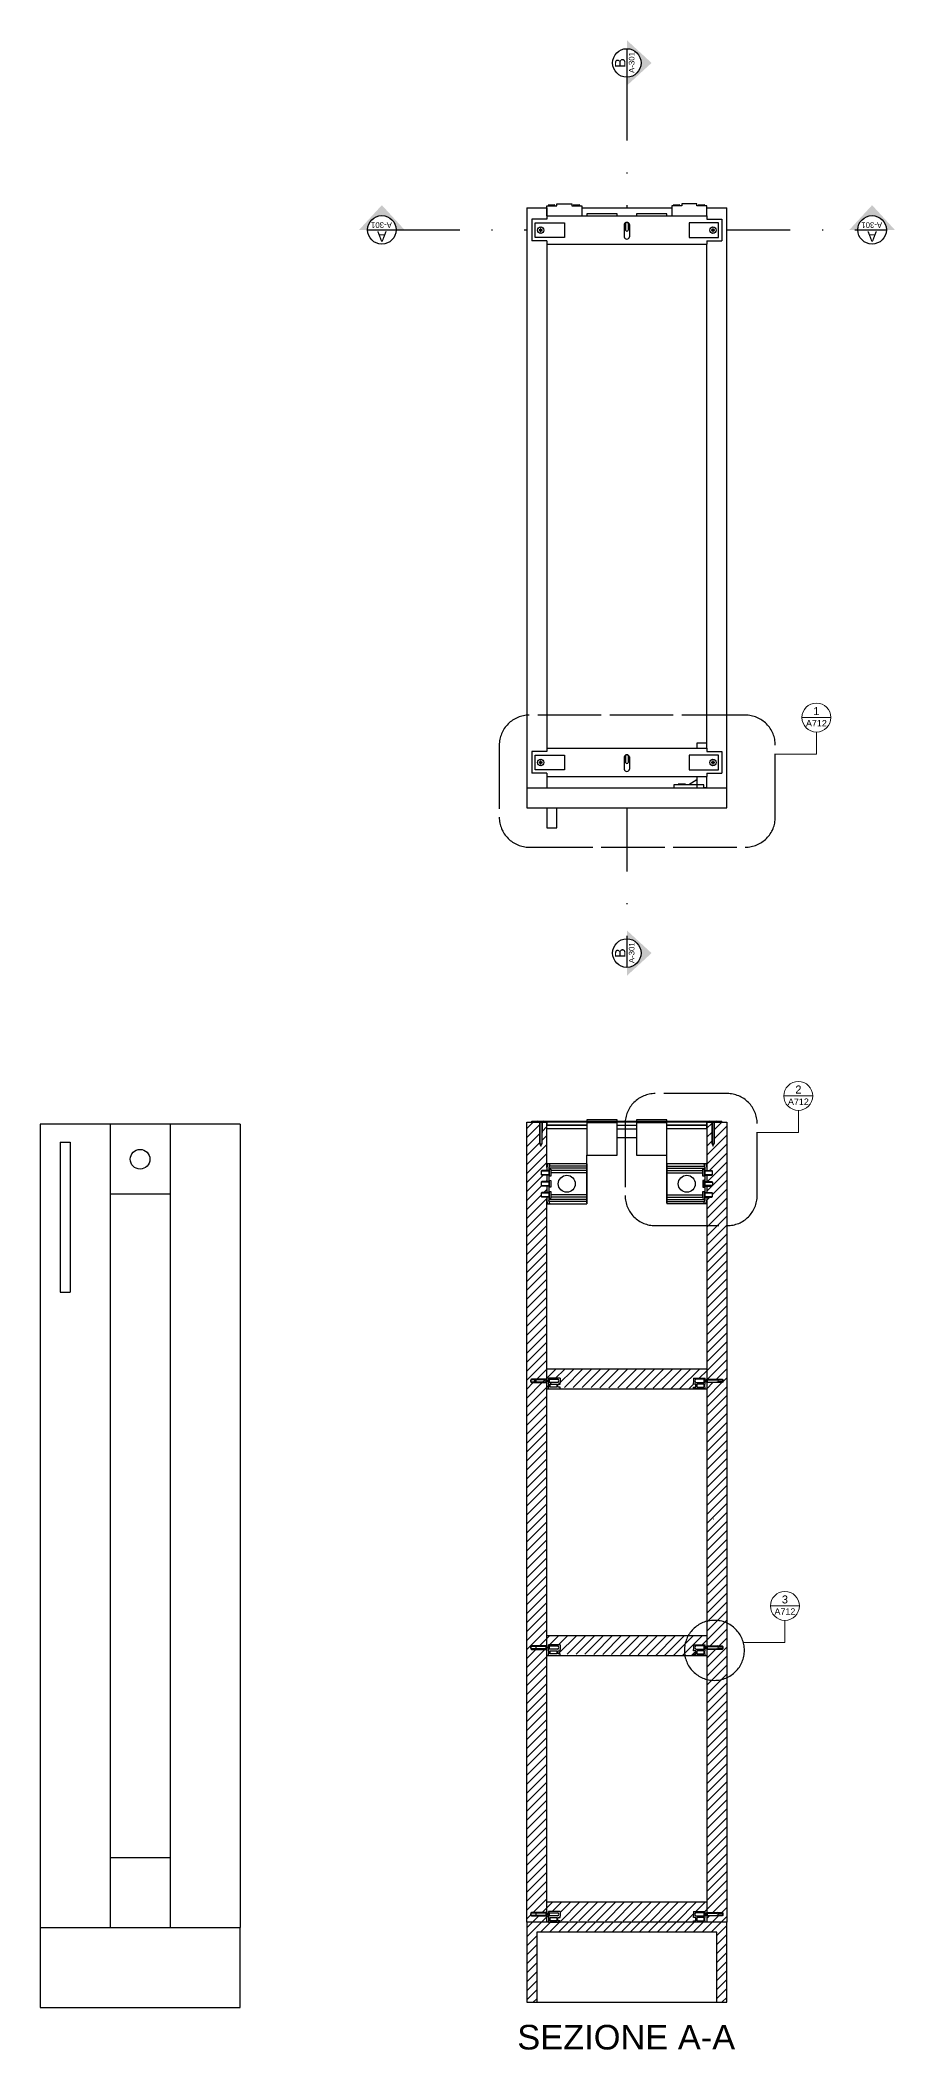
# Model space of a CAD drawing. Header units: millimetres. Extents: x 1623 to 2726, y 1309 to 1515.
# Drawn here: x 2041.4 to 2126.8, y 1309.1 to 1510.1 of the extents above; entities that cross this region are included whole.
import ezdxf
from ezdxf.enums import TextEntityAlignment as Align

# ---------------------------------------------------------------- set-up
doc = ezdxf.new("R2010")
doc.units = ezdxf.units.MM
doc.linetypes.add('CENTERX2', pattern=[4, 2.5, -0.5, 0.5, -0.5])
doc.linetypes.add('TRATTOPUNTO', pattern=[25.4, 12.7, -6.35, 0, -6.35])
doc.layers.add('A-ANNO-SYMB', color=3, linetype='Continuous', lineweight=15)
for name, color, linetype in [('linee sezionate', 5, 'Continuous'), ('prospetti', 2, 'Continuous'), ('quote', 3, 'Continuous'), ('simboli', 6, 'Continuous'), ('simboli tratteggiati', 1, 'Continuous'), ('viti', 4, 'Continuous')]:
    doc.layers.add(name, color=color, linetype=linetype)
doc.styles.add('ARIAL', font='arial.ttf')
doc.styles.get("Standard").update_dxf_attribs({"font": 'arial.ttf'})
doc.styles.add('underline', font='arial.ttf')

# ---------------------------------------------------------------- blocks, each defined once
blk = doc.blocks.new('section plan')
h = blk.add_hatch(color=256)
h.dxf.hatch_style = 1
h.paths.add_polyline_path([(56.9, 0.3), (46.3, 0.3, -1), (10.7, 0.3), (0.1, 0.3), (28.5, -30.6)])
blk.add_line((46.3, 0.3), (10.7, 0.3))
blk.add_circle((28.5, 0.3), 17.8)
at = {"style": 'ARIAL'}
for tag, height, p in [('A', 13, (28.4, 8.6)), ('A-301', 7, (29, -5.7))]:
    blk.add_attdef(tag, text='', height=height, dxfattribs=at).set_placement(p, align=Align.MIDDLE_CENTER)
blk = doc.blocks.new('DETAGLI')
at = {"layer": 'A-ANNO-SYMB', "linetype": 'Continuous'}
blk.add_line((486.7, 356.2), (504.8, 356.2), dxfattribs=at)
blk.add_circle((495.7, 356.2), 9.05, dxfattribs=at)
for tag, p in [('SEZIONE', (495.7, 354.7)), ('TAVOLA', (495.7, 362.8))]:
    blk.add_attdef(tag, text='', height=5, dxfattribs=at).set_placement(p, align=Align.TOP_CENTER)

msp = doc.modelspace()

# ---------------------------------------------------------------- hatches: boundary and pattern name
h = msp.add_hatch()
h.set_pattern_fill('ANSI31', color=256, scale=0.2)
h.paths.add_polyline_path([(2110.02, 1401.88), (2108.77, 1401.88), (2108.77, 1401.88), (2108.77, 1399.69), (2108.73, 1399.69), (2108.64, 1399.48), (2108.51, 1399.76), (2108.51, 1401.88), (2108.02, 1401.88), (2108.02, 1401.21), (2108.02, 1397.35), (2108.02, 1397.06), (2108.59, 1397.06), (2108.59, 1396.59), (2108.02, 1396.59), (2108.02, 1395.95), (2108.59, 1395.95), (2108.59, 1395.48), (2108.02, 1395.48), (2108.02, 1394.85), (2108.59, 1394.85), (2108.59, 1394.38), (2108.02, 1394.38), (2108.02, 1394.08), (2108.02, 1376.2), (2109.62, 1376.2), (2109.62, 1376.08), (2109.68, 1376.02), (2109.62, 1375.96), (2109.63, 1375.84), (2108.02, 1375.84), (2108.02, 1349.53), (2109.62, 1349.53), (2109.62, 1349.41), (2109.68, 1349.35), (2109.62, 1349.3), (2109.63, 1349.17), (2108.02, 1349.17), (2108.02, 1322.86), (2109.62, 1322.86), (2109.62, 1322.74), (2109.68, 1322.69), (2109.62, 1322.63), (2109.63, 1322.51), (2108.02, 1322.51), (2108.02, 1321.88), (2110.02, 1321.88)])
h.paths.add_polyline_path([(2092.02, 1375.84), (2090.42, 1375.84), (2090.43, 1376.02), (2090.43, 1376.2), (2092.02, 1376.2), (2092.02, 1394.08), (2092.02, 1394.08), (2092.02, 1394.38), (2091.45, 1394.38), (2091.45, 1394.85), (2092.02, 1394.85), (2092.02, 1395.48), (2091.45, 1395.48), (2091.45, 1395.95), (2092.02, 1395.95), (2092.02, 1396.59), (2091.45, 1396.59), (2091.45, 1397.06), (2092.02, 1397.06), (2092.02, 1397.35), (2092.02, 1401.88), (2091.55, 1401.88), (2091.55, 1401.88), (2091.54, 1399.69), (2091.51, 1399.69), (2091.42, 1399.48), (2091.29, 1399.76), (2091.29, 1401.88), (2090.52, 1401.88), (2090.02, 1401.88), (2090.02, 1321.88), (2092.02, 1321.88), (2092.02, 1322.51), (2090.42, 1322.51), (2090.43, 1322.69), (2090.43, 1322.86), (2092.02, 1322.86), (2092.02, 1349.17), (2090.42, 1349.17), (2090.43, 1349.35), (2090.43, 1349.53), (2092.02, 1349.53)])
h = msp.add_hatch()
h.set_pattern_fill('ANSI31', color=256, scale=0.2)
h.paths.add_polyline_path([(2108.02, 1393.72), (2104.02, 1393.72), (2104.02, 1393.94), (2104.02, 1398.58), (2100.98, 1398.58), (2100.98, 1400.35), (2099.07, 1400.35), (2099.07, 1398.58), (2096.02, 1398.58), (2096.02, 1393.81), (2096.02, 1393.72), (2092.12, 1393.72), (2092.02, 1394.08), (2092.02, 1394.38), (2091.45, 1394.38), (2091.45, 1394.85), (2092.02, 1394.85), (2092.02, 1395.48), (2091.45, 1395.48), (2091.45, 1395.95), (2092.02, 1395.95), (2092.02, 1396.59), (2091.45, 1396.59), (2091.45, 1397.06), (2092.02, 1397.06), (2092.02, 1397.35), (2092.02, 1401.88), (2091.55, 1401.88), (2091.55, 1401.88), (2091.54, 1399.69), (2091.51, 1399.69), (2091.42, 1399.48), (2091.29, 1399.76), (2091.29, 1401.88), (2090.52, 1401.88), (2090.02, 1401.88), (2090.02, 1321.88), (2092.18, 1321.88), (2092.18, 1322.04), (2092.23, 1322.37), (2092.18, 1322.37), (2092.18, 1322.53), (2092.09, 1322.53), (2091.95, 1322.51), (2091.95, 1322.51), (2090.42, 1322.51), (2090.43, 1322.69), (2090.43, 1322.86), (2092.18, 1322.86), (2092.18, 1322.95), (2093.36, 1322.95), (2093.36, 1322.48), (2093.36, 1322.37), (2093.13, 1322.37), (2093.13, 1322.04), (2093.36, 1322.04), (2106.69, 1321.92), (2106.69, 1322.04), (2106.92, 1322.37), (2106.69, 1322.37), (2106.69, 1322.95), (2108.02, 1322.95), (2108.02, 1348.55), (2092.18, 1348.55), (2092.18, 1348.71), (2092.23, 1349.03), (2092.18, 1349.03), (2092.18, 1349.19), (2092.09, 1349.19), (2091.95, 1349.17), (2091.95, 1349.17), (2090.42, 1349.17), (2090.43, 1349.35), (2090.43, 1349.53), (2092.18, 1349.53), (2092.18, 1349.62), (2093.36, 1349.62), (2093.36, 1349.14), (2093.36, 1349.03), (2093.13, 1349.03), (2093.13, 1348.71), (2093.36, 1348.71), (2106.69, 1348.56), (2106.69, 1348.71), (2106.92, 1349.03), (2106.69, 1349.03), (2106.69, 1349.62), (2108.02, 1349.62), (2108.02, 1375.22), (2092.18, 1375.22), (2092.18, 1375.37), (2092.23, 1375.7), (2093.02, 1375.7), (2093.13, 1375.7), (2093.13, 1375.37), (2093.36, 1375.37), (2106.69, 1375.23), (2106.69, 1375.37), (2106.92, 1375.7), (2106.69, 1375.7), (2106.69, 1376.28), (2108.02, 1376.28)])
h.paths.add_polyline_path([(2093.08, 1376.18, -0.918408), (2093.11, 1375.86), (2092.09, 1375.86), (2091.95, 1375.84), (2091.95, 1375.84), (2090.42, 1375.84), (2090.43, 1376.02), (2090.43, 1376.15), (2090.43, 1376.15), (2090.5, 1376.2), (2092.02, 1376.2), (2092.02, 1376.08), (2092.18, 1376.08), (2092.18, 1376.28)], flags=16)
h.paths.add_polyline_path([(2092.18, 1375.87), (2092.18, 1375.95), (2092.18, 1375.95), (2092.18, 1375.87)], flags=0)
h.paths.add_polyline_path([(2092.3, 1376), (2092.24, 1376), (2092.24, 1375.87), (2092.3, 1375.87)], flags=0)
h.paths.add_polyline_path([(2092.02, 1376.18), (2091.95, 1376.13), (2091.95, 1375.9), (2091.98, 1375.88), (2090.99, 1375.88), (2090.94, 1375.85), (2090.94, 1375.89), (2090.43, 1375.89), (2090.38, 1375.93), (2090.46, 1375.93), (2090.46, 1375.93), (2090.37, 1376.02), (2090.46, 1376.11), (2090.94, 1376.11), (2090.94, 1376.18), (2090.99, 1376.16), (2091.95, 1376.16), (2091.95, 1376.2)], flags=16)
h.paths.add_polyline_path([(2108.02, 1393.72), (2104.02, 1393.72), (2104.02, 1393.94), (2104.02, 1398.58), (2100.98, 1398.58), (2100.98, 1400.35), (2099.07, 1400.35), (2099.07, 1398.58), (2096.02, 1398.58), (2096.02, 1393.81), (2096.02, 1393.72), (2092.02, 1393.72), (2092.02, 1377.22), (2108.02, 1377.22)], flags=17)
h.paths.add_polyline_path([(2108.02, 1375.22), (2092.02, 1375.22), (2092.02, 1350.55), (2108.02, 1350.55)], flags=17)
h.paths.add_polyline_path([(2108.02, 1348.55), (2092.02, 1348.55), (2092.02, 1323.88), (2108.02, 1323.88)], flags=17)
h.paths.add_polyline_path([(2110.02, 1321.88), (2090.02, 1321.88), (2090.02, 1313.88), (2091.02, 1313.88), (2091.02, 1320.88), (2109.02, 1320.88), (2109.02, 1313.88), (2110.02, 1313.88)])

# ---------------------------------------------------------------- linework, layer by layer
for p, q in [((2092.02, 1493.31), (2092.02, 1492.31)), ((2108.02, 1492.52), (2108.02, 1493.31)), ((2108.02, 1435.31), (2107.72, 1435.31)), ((2108.02, 1435.31), (2107.87, 1435.31)), ((2108.02, 1435.31), (2108.02, 1436.16))]:
    msp.add_line(p, q)
at = {"layer": 'A-ANNO-SYMB'}
for p, q in [((2118.98, 1440.89), (2118.98, 1438.69)), ((2118.98, 1438.69), (2114.87, 1438.69)), ((2117.18, 1403.05), (2117.18, 1400.85)), ((2117.18, 1400.85), (2113.06, 1400.85)), ((2115.83, 1352.06), (2115.83, 1349.86)), ((2115.83, 1349.86), (2111.72, 1349.86))]:
    msp.add_line(p, q, dxfattribs=at)
at = {"layer": 'linee sezionate'}
for p, q in [((2090.02, 1401.88), (2092.02, 1401.88)), ((2090.02, 1321.88), (2090.02, 1401.88)), ((2092.02, 1397.35), (2092.02, 1401.88)), ((2108.02, 1401.88), (2108.02, 1397.35)), ((2108.02, 1401.88), (2110.02, 1401.88)), ((2110.02, 1401.88), (2110.02, 1321.88)), ((2092.02, 1321.88), (2092.02, 1394.08)), ((2108.02, 1394.08), (2108.02, 1321.88)), ((2092.02, 1377.22), (2108.02, 1377.22)), ((2092.02, 1375.22), (2108.02, 1375.22)), ((2092.02, 1350.55), (2108.02, 1350.55)), ((2092.02, 1348.55), (2108.02, 1348.55)), ((2108.02, 1323.88), (2092.02, 1323.88)), ((2110.02, 1321.88), (2090.02, 1321.88)), ((2090.02, 1321.88), (2090.02, 1313.88)), ((2091.02, 1320.88), (2091.02, 1313.88)), ((2109.02, 1320.88), (2091.02, 1320.88)), ((2109.02, 1313.88), (2109.02, 1320.88)), ((2110.02, 1313.88), (2110.02, 1321.88)), ((2090.02, 1313.88), (2110.02, 1313.88))]:
    msp.add_line(p, q, dxfattribs=at)
at = {"layer": 'prospetti'}
for p, q in [((2090.02, 1493.31), (2090.02, 1433.31)), ((2090.02, 1493.31), (2092.02, 1493.31)), ((2095.52, 1493.31), (2104.52, 1493.31)), ((2108.02, 1493.31), (2110.02, 1493.31)), ((2110.02, 1433.31), (2110.02, 1493.31)), ((2092.02, 1489.69), (2092.02, 1439.29)), ((2108.02, 1439.29), (2108.03, 1489.69)), ((2090.02, 1435.31), (2110.02, 1435.31)), ((2092.02, 1436.46), (2092.02, 1435.31)), ((2108.02, 1435.31), (2108.02, 1436.46)), ((2090.02, 1433.31), (2110.02, 1433.31)), ((2092.02, 1433.31), (2092.02, 1431.31)), ((2093.02, 1431.31), (2093.02, 1433.31)), ((2092.02, 1431.31), (2093.02, 1431.31)), ((2061.37, 1401.68), (2041.37, 1401.68)), ((2041.37, 1401.68), (2041.37, 1321.35)), ((2048.37, 1401.7), (2048.37, 1321.35)), ((2054.37, 1401.68), (2054.37, 1321.35)), ((2061.37, 1401.68), (2061.37, 1321.35)), ((2043.37, 1399.88), (2044.37, 1399.88)), ((2043.37, 1399.88), (2043.37, 1384.88)), ((2044.37, 1399.88), (2044.37, 1384.88)), ((2096.02, 1393.81), (2096.02, 1398.58)), ((2099.07, 1400.35), (2100.98, 1400.35)), ((2104.02, 1393.81), (2104.02, 1398.58)), ((2054.37, 1394.68), (2048.37, 1394.68)), ((2043.37, 1384.88), (2044.37, 1384.88)), ((2048.37, 1328.35), (2054.37, 1328.35)), ((2041.37, 1321.35), (2061.37, 1321.35)), ((2041.37, 1321.35), (2041.37, 1313.35)), ((2061.37, 1313.35), (2061.37, 1321.35)), ((2041.37, 1313.35), (2041.37, 1313.35)), ((2041.37, 1313.35), (2061.37, 1313.35))]:
    msp.add_line(p, q, dxfattribs=at)
msp.add_circle((2051.36, 1398.18), 0.985, dxfattribs=at)
at = {"layer": 'simboli tratteggiati', "linetype": 'TRATTOPUNTO', "ltscale": 0.5}
for p, q in [((2100.02, 1506.38), (2100.02, 1493.31)), ((2076.96, 1491.1), (2090.02, 1491.1)), ((2110.02, 1491.1), (2123.13, 1491.11)), ((2100.02, 1433.31), (2100.03, 1420.21))]:
    msp.add_line(p, q, dxfattribs=at)
for points in [[(2097.47, 1442.58), (2090.27, 1442.58, 0.414214), (2087.27, 1439.58), (2087.27, 1432.38, 0.414214), (2090.27, 1429.38), (2097.47, 1429.38)], [(2104.67, 1429.38), (2111.87, 1429.38, 0.414214), (2114.87, 1432.38), (2114.87, 1439.58, 0.414214), (2111.87, 1442.58), (2104.67, 1442.58)], [(2105.78, 1349.07, -0.414214), (2108.78, 1352.07)], [(2111.78, 1349.07, 0.414214), (2108.78, 1352.07)], [(2108.78, 1346.07, -0.414214), (2105.78, 1349.07)], [(2108.78, 1346.07, 0.414214), (2111.78, 1349.07)]]:
    msp.add_lwpolyline(points, format="xyb", dxfattribs=at)
for points in [[(2104.67, 1442.58), (2097.47, 1442.58)], [(2097.47, 1429.38), (2104.67, 1429.38)], [(2108.69, 1362.18), (2108.65, 1362.18)]]:
    msp.add_lwpolyline(points, dxfattribs=at)
msp.add_lwpolyline([(2102.86, 1391.54), (2110.06, 1391.54, 0.414214), (2113.06, 1394.54), (2113.06, 1401.74, 0.414214), (2110.06, 1404.74), (2102.86, 1404.74, 0.414214), (2099.86, 1401.74), (2099.86, 1394.54, 0.414214)], format="xyb", close=True, dxfattribs=at)
at = {"layer": 'viti'}
for p, q in [((2092.02, 1492.51), (2092.02, 1493.51)), ((2092.02, 1493.51), (2093.02, 1493.51)), ((2092.19, 1493.61), (2092.84, 1493.61)), ((2092.4, 1493.51), (2092.19, 1493.61)), ((2092.84, 1493.61), (2092.65, 1493.51)), ((2093.02, 1493.51), (2093.02, 1493.71)), ((2093.02, 1493.71), (2094.52, 1493.71)), ((2094.52, 1493.71), (2094.52, 1493.51)), ((2094.52, 1493.51), (2095.52, 1493.51)), ((2094.69, 1493.61), (2095.34, 1493.61)), ((2094.9, 1493.51), (2094.69, 1493.61)), ((2095.34, 1493.61), (2095.15, 1493.51)), ((2095.52, 1493.51), (2095.52, 1492.51)), ((2105.52, 1493.51), (2104.52, 1493.51)), ((2104.52, 1493.51), (2104.52, 1492.51)), ((2104.69, 1493.61), (2105.34, 1493.61)), ((2104.9, 1493.51), (2104.69, 1493.61)), ((2105.34, 1493.61), (2105.15, 1493.51)), ((2107.02, 1493.71), (2105.52, 1493.71)), ((2105.52, 1493.71), (2105.52, 1493.51)), ((2107.02, 1493.51), (2107.02, 1493.71)), ((2108.02, 1493.51), (2107.02, 1493.51)), ((2107.19, 1493.61), (2107.84, 1493.61)), ((2107.4, 1493.51), (2107.19, 1493.61)), ((2107.84, 1493.61), (2107.65, 1493.51)), ((2108.02, 1492.52), (2108.02, 1493.51)), ((2092.02, 1492.18), (2090.52, 1492.18)), ((2090.52, 1492.18), (2090.52, 1490.02)), ((2092.02, 1492.51), (2092.02, 1492.18)), ((2092.02, 1492.51), (2108.03, 1492.51)), ((2099.07, 1492.71), (2096.02, 1492.71)), ((2096.02, 1492.71), (2096.02, 1492.51)), ((2099.07, 1492.51), (2099.07, 1492.71)), ((2099.77, 1491.64), (2099.77, 1490.4)), ((2099.89, 1491.74), (2099.89, 1491.09)), ((2100.16, 1491.74), (2100.16, 1491.09)), ((2100.28, 1491.64), (2100.28, 1490.4)), ((2104.02, 1492.71), (2100.98, 1492.71)), ((2100.98, 1492.71), (2100.98, 1492.51)), ((2104.02, 1492.51), (2104.02, 1492.71)), ((2108.03, 1492.51), (2108.03, 1492.18)), ((2108.03, 1492.18), (2109.53, 1492.18)), ((2109.53, 1492.18), (2109.53, 1490.02)), ((2092.02, 1490.02), (2090.52, 1490.02)), ((2092.02, 1490.02), (2092.02, 1489.69)), ((2092.02, 1489.69), (2108.03, 1489.69)), ((2108.03, 1490.02), (2109.53, 1490.02)), ((2108.03, 1490.02), (2108.03, 1489.69)), ((2092.02, 1438.95), (2090.52, 1438.95)), ((2090.52, 1438.95), (2090.52, 1436.79)), ((2092.02, 1439.28), (2092.02, 1438.95)), ((2092.02, 1439.28), (2108.03, 1439.28)), ((2108.02, 1439.79), (2107.02, 1439.79)), ((2107.02, 1439.79), (2107.02, 1439.28)), ((2108.02, 1439.29), (2108.02, 1439.79)), ((2108.03, 1439.28), (2108.03, 1438.95)), ((2108.03, 1438.95), (2109.53, 1438.95)), ((2109.53, 1438.95), (2109.53, 1436.79)), ((2092.02, 1436.79), (2090.52, 1436.79)), ((2092.02, 1436.79), (2092.02, 1436.46)), ((2099.77, 1438.41), (2099.77, 1437.17)), ((2099.89, 1438.51), (2099.89, 1437.86)), ((2100.16, 1438.51), (2100.16, 1437.86)), ((2100.28, 1438.41), (2100.28, 1437.17)), ((2108.03, 1436.79), (2109.53, 1436.79)), ((2108.03, 1436.79), (2108.03, 1436.46)), ((2092.02, 1436.46), (2108.03, 1436.46)), ((2107.72, 1435.61), (2104.72, 1435.61)), ((2104.72, 1435.61), (2104.72, 1435.31)), ((2105.2, 1435.71), (2105.85, 1435.71)), ((2105.41, 1435.61), (2105.2, 1435.71)), ((2105.85, 1435.71), (2105.66, 1435.61)), ((2107.02, 1436.12), (2106.22, 1435.61)), ((2107.02, 1436.46), (2107.02, 1435.31)), ((2107.72, 1435.31), (2107.72, 1435.61)), ((2090.52, 1401.98), (2091.09, 1401.98)), ((2090.52, 1401.88), (2090.52, 1401.98)), ((2090.52, 1401.88), (2090.52, 1401.97)), ((2091.37, 1401.88), (2090.52, 1401.88)), ((2090.87, 1401.98), (2090.87, 1401.93)), ((2090.87, 1401.93), (2091.09, 1401.93)), ((2091.08, 1401.98), (2091.73, 1401.98)), ((2091.09, 1401.88), (2091.09, 1401.98)), ((2091.29, 1401.88), (2091.09, 1401.98)), ((2091.55, 1401.88), (2091.29, 1401.88)), ((2091.29, 1401.88), (2091.29, 1399.76)), ((2091.33, 1401.88), (2091.33, 1399.69)), ((2091.52, 1401.88), (2091.51, 1399.69)), ((2091.55, 1401.88), (2091.54, 1399.76)), ((2091.73, 1401.98), (2091.55, 1401.88)), ((2091.73, 1401.98), (2091.73, 1401.88)), ((2091.73, 1401.98), (2091.73, 1401.88)), ((2091.73, 1401.98), (2108.03, 1401.98)), ((2091.73, 1401.93), (2092.02, 1401.93)), ((2092.02, 1401.93), (2092.02, 1401.98)), ((2092.02, 1401.88), (2092.02, 1401.58)), ((2092.02, 1401.58), (2092.02, 1401.88)), ((2099.07, 1401.88), (2092.02, 1401.88)), ((2092.02, 1401.58), (2096.02, 1401.58)), ((2096.02, 1401.58), (2092.02, 1401.58)), ((2096.02, 1401.21), (2092.02, 1401.21)), ((2096.02, 1402.13), (2096.02, 1401.98)), ((2099.07, 1402.13), (2096.02, 1402.13)), ((2096.02, 1401.88), (2096.02, 1398.58)), ((2096.02, 1401.87), (2099.07, 1401.86)), ((2096.02, 1401.85), (2099.07, 1401.85)), ((2099.07, 1401.98), (2099.07, 1402.13)), ((2099.07, 1398.58), (2099.07, 1401.88)), ((2109.53, 1401.88), (2099.07, 1401.88)), ((2099.07, 1401.58), (2100.98, 1401.58)), ((2099.07, 1401.21), (2100.98, 1401.21)), ((2100.98, 1402.13), (2100.98, 1401.98)), ((2104.02, 1402.13), (2100.98, 1402.13)), ((2100.98, 1401.88), (2100.98, 1398.58)), ((2100.98, 1401.85), (2104.02, 1401.85)), ((2100.98, 1401.85), (2104.02, 1401.84)), ((2104.02, 1401.98), (2104.02, 1402.13)), ((2104.02, 1398.58), (2104.02, 1401.88)), ((2108.02, 1401.58), (2104.02, 1401.58)), ((2104.02, 1401.58), (2108.03, 1401.58)), ((2108.02, 1401.21), (2104.02, 1401.21)), ((2108.02, 1401.21), (2108.02, 1401.88)), ((2108.03, 1401.93), (2108.03, 1401.98)), ((2108.03, 1401.98), (2109.18, 1401.98)), ((2108.32, 1401.93), (2108.03, 1401.93)), ((2108.32, 1401.98), (2108.32, 1401.88)), ((2108.32, 1401.98), (2108.32, 1401.88)), ((2108.51, 1401.88), (2108.32, 1401.98)), ((2108.77, 1401.88), (2108.51, 1401.88)), ((2108.51, 1401.88), (2108.51, 1399.76)), ((2108.55, 1401.88), (2108.55, 1399.69)), ((2108.74, 1401.88), (2108.73, 1399.69)), ((2108.96, 1401.98), (2108.77, 1401.88)), ((2108.77, 1401.88), (2108.77, 1399.76)), ((2108.96, 1401.88), (2108.96, 1401.98)), ((2109.18, 1401.93), (2108.96, 1401.93)), ((2109.18, 1401.98), (2109.18, 1401.93)), ((2109.18, 1401.98), (2109.53, 1401.98)), ((2109.53, 1401.88), (2109.53, 1401.98)), ((2091.51, 1399.69), (2091.33, 1399.69)), ((2096.02, 1398.58), (2099.07, 1398.58)), ((2100.98, 1398.58), (2104.02, 1398.58)), ((2108.73, 1399.69), (2108.55, 1399.69)), ((2091.52, 1397.06), (2091.45, 1397)), ((2092.22, 1397), (2091.45, 1397)), ((2091.45, 1397), (2091.45, 1396.65)), ((2091.45, 1396.65), (2092.22, 1396.65)), ((2091.52, 1396.59), (2091.45, 1396.65)), ((2092.22, 1397.06), (2091.52, 1397.06)), ((2092.22, 1396.59), (2091.52, 1396.59)), ((2096.02, 1397.72), (2092.02, 1397.72)), ((2092.12, 1397.72), (2092.02, 1397.35)), ((2092.02, 1397.35), (2092.02, 1397.06)), ((2092.02, 1396.59), (2092.02, 1395.95)), ((2092.32, 1397.72), (2092.22, 1397.35)), ((2092.22, 1397.35), (2092.22, 1394.08)), ((2096.02, 1397.27), (2092.22, 1397.27)), ((2092.29, 1397.11), (2092.22, 1397.09)), ((2092.29, 1397.11), (2092.22, 1397.09)), ((2092.22, 1397.09), (2092.22, 1396.55)), ((2092.22, 1397.09), (2092.22, 1396.55)), ((2096.02, 1397.49), (2092.26, 1397.49)), ((2092.29, 1397.17), (2092.43, 1397.17)), ((2092.29, 1396.47), (2092.29, 1397.17)), ((2092.43, 1397.17), (2092.43, 1396.48)), ((2096.02, 1397.06), (2092.43, 1397.06)), ((2096.02, 1396.82), (2092.43, 1396.82)), ((2096.02, 1397.72), (2096.02, 1393.72)), ((2104.02, 1397.72), (2104.02, 1393.72)), ((2108.02, 1397.72), (2104.02, 1397.72)), ((2104.02, 1397.49), (2107.79, 1397.49)), ((2104.02, 1397.27), (2107.82, 1397.27)), ((2104.02, 1397.06), (2107.62, 1397.06)), ((2104.02, 1396.82), (2107.62, 1396.82)), ((2107.62, 1396.48), (2107.62, 1397.17)), ((2107.62, 1397.17), (2107.76, 1397.17)), ((2107.72, 1397.72), (2107.82, 1397.35)), ((2107.76, 1397.17), (2107.76, 1396.47)), ((2107.82, 1397.09), (2107.76, 1397.11)), ((2107.82, 1397.09), (2107.76, 1397.11)), ((2107.82, 1397.35), (2107.82, 1394.08)), ((2107.82, 1396.55), (2107.82, 1397.09)), ((2107.82, 1396.55), (2107.82, 1397.09)), ((2107.82, 1397.06), (2108.52, 1397.06)), ((2108.59, 1397), (2107.82, 1397)), ((2107.82, 1396.65), (2108.59, 1396.65)), ((2107.82, 1396.59), (2108.52, 1396.59)), ((2107.92, 1397.72), (2108.02, 1397.35)), ((2108.02, 1397.35), (2108.02, 1397.06)), ((2108.02, 1396.59), (2108.02, 1395.95)), ((2108.52, 1397.06), (2108.59, 1397)), ((2108.52, 1396.59), (2108.59, 1396.65)), ((2108.59, 1396.65), (2108.59, 1397)), ((2091.52, 1395.95), (2091.45, 1395.89)), ((2092.22, 1395.89), (2091.45, 1395.89)), ((2091.45, 1395.89), (2091.45, 1395.54)), ((2091.45, 1395.54), (2092.22, 1395.54)), ((2091.52, 1395.48), (2091.45, 1395.54)), ((2091.52, 1394.85), (2091.45, 1394.79)), ((2092.22, 1394.79), (2091.45, 1394.79)), ((2091.45, 1394.79), (2091.45, 1394.44)), ((2092.22, 1395.95), (2091.52, 1395.95)), ((2092.22, 1395.48), (2091.52, 1395.48)), ((2092.22, 1394.85), (2091.52, 1394.85)), ((2092.02, 1395.48), (2092.02, 1394.85)), ((2092.22, 1396.55), (2092.29, 1396.53)), ((2092.22, 1396.55), (2092.29, 1396.53)), ((2092.29, 1396), (2092.22, 1395.99)), ((2092.29, 1396), (2092.22, 1395.99)), ((2092.22, 1395.99), (2092.22, 1395.45)), ((2092.22, 1395.99), (2092.22, 1395.45)), ((2092.22, 1395.45), (2092.29, 1395.43)), ((2092.22, 1395.45), (2092.29, 1395.43)), ((2092.29, 1394.9), (2092.22, 1394.88)), ((2092.29, 1394.9), (2092.22, 1394.88)), ((2092.22, 1394.88), (2092.22, 1394.34)), ((2092.22, 1394.88), (2092.22, 1394.34)), ((2092.43, 1396.48), (2092.29, 1396.47)), ((2092.29, 1396.07), (2092.43, 1396.06)), ((2092.29, 1395.37), (2092.29, 1396.07)), ((2092.43, 1395.37), (2092.29, 1395.37)), ((2092.29, 1394.96), (2092.43, 1394.96)), ((2092.29, 1394.26), (2092.29, 1394.96)), ((2092.43, 1396.06), (2092.43, 1395.37)), ((2092.43, 1394.96), (2092.43, 1394.27)), ((2096.02, 1394.61), (2092.43, 1394.61)), ((2104.02, 1394.61), (2107.62, 1394.61)), ((2107.76, 1396.47), (2107.62, 1396.48)), ((2107.76, 1396.07), (2107.62, 1396.06)), ((2107.62, 1396.06), (2107.62, 1395.37)), ((2107.62, 1395.37), (2107.76, 1395.37)), ((2107.62, 1394.27), (2107.62, 1394.96)), ((2107.62, 1394.96), (2107.76, 1394.96)), ((2107.76, 1396.53), (2107.82, 1396.55)), ((2107.76, 1396.53), (2107.82, 1396.55)), ((2107.76, 1395.37), (2107.76, 1396.07)), ((2107.76, 1396), (2107.82, 1395.99)), ((2107.76, 1396), (2107.82, 1395.99)), ((2107.82, 1395.44), (2107.76, 1395.43)), ((2107.82, 1395.44), (2107.76, 1395.43)), ((2107.76, 1394.96), (2107.76, 1394.26)), ((2107.82, 1394.88), (2107.76, 1394.9)), ((2107.82, 1394.88), (2107.76, 1394.9)), ((2107.82, 1395.99), (2107.82, 1395.44)), ((2107.82, 1395.99), (2107.82, 1395.44)), ((2107.82, 1395.95), (2108.52, 1395.95)), ((2107.82, 1395.89), (2108.59, 1395.89)), ((2108.59, 1395.54), (2107.82, 1395.54)), ((2107.82, 1395.48), (2108.52, 1395.48)), ((2107.82, 1394.34), (2107.82, 1394.88)), ((2107.82, 1394.34), (2107.82, 1394.88)), ((2107.82, 1394.85), (2108.52, 1394.85)), ((2108.59, 1394.79), (2107.82, 1394.79)), ((2108.02, 1395.48), (2108.02, 1394.85)), ((2108.52, 1395.95), (2108.59, 1395.89)), ((2108.52, 1395.48), (2108.59, 1395.54)), ((2108.52, 1394.85), (2108.59, 1394.79)), ((2108.59, 1395.89), (2108.59, 1395.54)), ((2108.59, 1394.44), (2108.59, 1394.79)), ((2091.45, 1394.44), (2092.22, 1394.44)), ((2091.52, 1394.38), (2091.45, 1394.44)), ((2092.22, 1394.38), (2091.52, 1394.38)), ((2092.02, 1394.38), (2092.02, 1394.08)), ((2092.12, 1393.72), (2092.02, 1394.08)), ((2092.02, 1393.72), (2096.02, 1393.72)), ((2092.22, 1394.34), (2092.29, 1394.33)), ((2092.22, 1394.34), (2092.29, 1394.33)), ((2096.02, 1394.16), (2092.22, 1394.16)), ((2092.32, 1393.72), (2092.22, 1394.08)), ((2096.02, 1393.94), (2092.26, 1393.94)), ((2092.43, 1394.27), (2092.29, 1394.26)), ((2096.02, 1394.37), (2092.43, 1394.37)), ((2104.02, 1394.37), (2107.62, 1394.37)), ((2104.02, 1394.16), (2107.82, 1394.16)), ((2104.02, 1393.94), (2107.79, 1393.94)), ((2108.02, 1393.72), (2104.02, 1393.72)), ((2107.76, 1394.26), (2107.62, 1394.27)), ((2107.72, 1393.72), (2107.82, 1394.08)), ((2107.76, 1394.33), (2107.82, 1394.34)), ((2107.76, 1394.33), (2107.82, 1394.34)), ((2107.82, 1394.44), (2108.59, 1394.44)), ((2107.82, 1394.38), (2108.52, 1394.38)), ((2107.92, 1393.72), (2108.02, 1394.08)), ((2108.02, 1394.38), (2108.02, 1394.08)), ((2108.52, 1394.38), (2108.59, 1394.44)), ((2090.43, 1376.14), (2090.42, 1375.9)), ((2090.42, 1375.9), (2090.5, 1375.84)), ((2090.5, 1376.2), (2090.43, 1376.14)), ((2090.43, 1376.08), (2090.46, 1376.11)), ((2090.43, 1375.96), (2090.43, 1376.08)), ((2090.46, 1375.93), (2090.43, 1375.96)), ((2090.46, 1376.11), (2090.49, 1376.15)), ((2090.94, 1376.11), (2090.46, 1376.11)), ((2090.46, 1375.93), (2090.94, 1375.93)), ((2090.49, 1375.89), (2090.46, 1375.93)), ((2090.49, 1376.15), (2090.94, 1376.15)), ((2090.94, 1375.89), (2090.49, 1375.89)), ((2091.95, 1376.2), (2090.5, 1376.2)), ((2090.5, 1375.89), (2090.5, 1375.84)), ((2090.5, 1375.84), (2091.95, 1375.84)), ((2090.94, 1376.18), (2090.94, 1375.85)), ((2090.94, 1376.18), (2091.02, 1376.13)), ((2090.94, 1375.85), (2091.02, 1375.9)), ((2091.98, 1376.16), (2090.99, 1376.16)), ((2091.98, 1375.88), (2090.99, 1375.88)), ((2091.95, 1376.13), (2091.02, 1376.13)), ((2091.95, 1375.9), (2091.02, 1375.9)), ((2091.95, 1376.16), (2091.95, 1376.2)), ((2091.95, 1376.2), (2092.02, 1376.18)), ((2092.02, 1376.18), (2091.95, 1376.13)), ((2091.95, 1375.9), (2091.95, 1376.13)), ((2092.02, 1375.85), (2091.95, 1375.9)), ((2091.95, 1375.84), (2091.95, 1375.88)), ((2092.03, 1375.85), (2091.95, 1375.84)), ((2092.02, 1375.85), (2092.02, 1376.18)), ((2092.02, 1376.08), (2092.18, 1376.08)), ((2092.18, 1375.95), (2092.02, 1375.95)), ((2093.36, 1376.28), (2092.18, 1376.28)), ((2092.18, 1376.18), (2092.18, 1376.28)), ((2092.18, 1376.18), (2093.11, 1376.17)), ((2092.3, 1376.16), (2092.18, 1376.16)), ((2092.18, 1376.16), (2092.18, 1375.87)), ((2092.18, 1375.87), (2092.3, 1375.87)), ((2093.11, 1375.86), (2092.18, 1375.86)), ((2092.18, 1375.7), (2092.18, 1375.86)), ((2092.18, 1375.7), (2092.23, 1375.7)), ((2092.23, 1375.37), (2092.18, 1375.37)), ((2092.18, 1375.22), (2092.18, 1375.37)), ((2092.18, 1375.22), (2093.36, 1375.22)), ((2092.23, 1375.37), (2092.23, 1375.7)), ((2092.24, 1376.16), (2092.24, 1375.87)), ((2092.3, 1376.03), (2092.24, 1376.03)), ((2092.3, 1376), (2092.24, 1376)), ((2092.3, 1375.87), (2092.3, 1376.16)), ((2092.33, 1375.7), (2093.02, 1375.7)), ((2092.33, 1375.7), (2092.33, 1375.37)), ((2093.02, 1375.37), (2092.33, 1375.37)), ((2093.02, 1375.7), (2093.02, 1375.37)), ((2093.13, 1375.37), (2093.13, 1375.7)), ((2093.13, 1375.7), (2093.36, 1375.7)), ((2093.36, 1375.37), (2093.13, 1375.37)), ((2093.36, 1376.28), (2093.36, 1375.81)), ((2093.36, 1375.7), (2093.36, 1375.81)), ((2093.36, 1375.22), (2093.36, 1375.37)), ((2106.69, 1376.28), (2107.87, 1376.28)), ((2106.69, 1376.28), (2106.69, 1375.81)), ((2106.69, 1375.7), (2106.69, 1375.81)), ((2106.92, 1375.7), (2106.69, 1375.7)), ((2106.69, 1375.22), (2106.69, 1375.37)), ((2106.69, 1375.37), (2106.92, 1375.37)), ((2107.87, 1375.22), (2106.69, 1375.22)), ((2106.92, 1375.37), (2106.92, 1375.7)), ((2107.87, 1376.18), (2106.94, 1376.17)), ((2106.94, 1375.86), (2107.87, 1375.86)), ((2107.72, 1375.7), (2107.03, 1375.7)), ((2107.03, 1375.7), (2107.03, 1375.37)), ((2107.03, 1375.37), (2107.72, 1375.37)), ((2107.72, 1375.7), (2107.72, 1375.37)), ((2107.75, 1376.16), (2107.87, 1376.16)), ((2107.75, 1375.87), (2107.75, 1376.16)), ((2107.75, 1376.03), (2107.81, 1376.03)), ((2107.75, 1376), (2107.81, 1376)), ((2107.87, 1375.87), (2107.75, 1375.87)), ((2107.81, 1376.16), (2107.81, 1375.87)), ((2107.87, 1375.7), (2107.82, 1375.7)), ((2107.82, 1375.37), (2107.82, 1375.7)), ((2107.82, 1375.37), (2107.87, 1375.37)), ((2107.87, 1376.18), (2107.87, 1376.28)), ((2107.87, 1376.16), (2107.87, 1375.87)), ((2108.02, 1376.08), (2107.87, 1376.08)), ((2107.87, 1375.95), (2108.02, 1375.95)), ((2107.87, 1375.7), (2107.87, 1375.86)), ((2107.87, 1375.22), (2107.87, 1375.37)), ((2108.1, 1376.2), (2108.02, 1376.18)), ((2108.02, 1375.85), (2108.02, 1376.18)), ((2108.02, 1376.18), (2108.1, 1376.13)), ((2108.02, 1375.85), (2108.1, 1375.9)), ((2108.02, 1375.85), (2108.1, 1375.84)), ((2108.07, 1376.16), (2109.06, 1376.16)), ((2108.07, 1375.88), (2109.06, 1375.88)), ((2108.1, 1376.2), (2109.55, 1376.2)), ((2108.1, 1376.16), (2108.1, 1376.2)), ((2108.1, 1375.9), (2108.1, 1376.13)), ((2108.1, 1376.13), (2109.03, 1376.13)), ((2108.1, 1375.9), (2109.03, 1375.9)), ((2108.1, 1375.84), (2108.1, 1375.88)), ((2109.55, 1375.84), (2108.1, 1375.84)), ((2109.11, 1376.18), (2109.03, 1376.13)), ((2109.11, 1375.85), (2109.03, 1375.9)), ((2109.11, 1376.18), (2109.11, 1375.85)), ((2109.56, 1376.15), (2109.11, 1376.15)), ((2109.11, 1376.11), (2109.59, 1376.11)), ((2109.59, 1375.93), (2109.11, 1375.93)), ((2109.11, 1375.89), (2109.56, 1375.89)), ((2109.55, 1376.2), (2109.62, 1376.14)), ((2109.62, 1375.9), (2109.55, 1375.84)), ((2109.55, 1375.89), (2109.55, 1375.84)), ((2109.59, 1376.11), (2109.56, 1376.15)), ((2109.56, 1375.89), (2109.59, 1375.93)), ((2109.62, 1376.08), (2109.59, 1376.11)), ((2109.59, 1375.93), (2109.62, 1375.96)), ((2109.62, 1376.14), (2109.62, 1375.9)), ((2109.62, 1375.96), (2109.62, 1376.08)), ((2090.43, 1349.47), (2090.42, 1349.23)), ((2090.42, 1349.23), (2090.5, 1349.17)), ((2090.5, 1349.53), (2090.43, 1349.47)), ((2090.43, 1349.41), (2090.46, 1349.44)), ((2090.43, 1349.3), (2090.43, 1349.41)), ((2090.46, 1349.26), (2090.43, 1349.3)), ((2090.46, 1349.44), (2090.49, 1349.48)), ((2090.94, 1349.45), (2090.46, 1349.44)), ((2090.46, 1349.26), (2090.94, 1349.26)), ((2090.49, 1349.23), (2090.46, 1349.26)), ((2090.49, 1349.48), (2090.94, 1349.48)), ((2090.94, 1349.23), (2090.49, 1349.23)), ((2091.95, 1349.53), (2090.5, 1349.53)), ((2090.5, 1349.23), (2090.5, 1349.17)), ((2090.5, 1349.17), (2091.95, 1349.17)), ((2090.94, 1349.52), (2090.94, 1349.18)), ((2090.94, 1349.52), (2091.02, 1349.47)), ((2090.94, 1349.18), (2091.02, 1349.23)), ((2091.98, 1349.49), (2090.99, 1349.49)), ((2091.98, 1349.21), (2090.99, 1349.21)), ((2091.95, 1349.47), (2091.02, 1349.47)), ((2091.95, 1349.23), (2091.02, 1349.23)), ((2091.95, 1349.49), (2091.95, 1349.53)), ((2091.95, 1349.53), (2092.02, 1349.52)), ((2092.02, 1349.52), (2091.95, 1349.47)), ((2091.95, 1349.23), (2091.95, 1349.47)), ((2092.02, 1349.18), (2091.95, 1349.23)), ((2091.95, 1349.17), (2091.95, 1349.21)), ((2092.03, 1349.18), (2091.95, 1349.17)), ((2092.02, 1349.18), (2092.02, 1349.52)), ((2092.02, 1349.42), (2092.18, 1349.42)), ((2092.18, 1349.28), (2092.02, 1349.28)), ((2093.36, 1349.62), (2092.18, 1349.62)), ((2092.18, 1349.51), (2092.18, 1349.62)), ((2092.18, 1349.51), (2093.11, 1349.51)), ((2092.3, 1349.49), (2092.18, 1349.49)), ((2092.18, 1349.49), (2092.18, 1349.21)), ((2092.18, 1349.21), (2092.3, 1349.21)), ((2093.11, 1349.19), (2092.18, 1349.19)), ((2092.18, 1349.03), (2092.18, 1349.19)), ((2092.18, 1349.03), (2092.23, 1349.03)), ((2092.23, 1348.71), (2092.18, 1348.71)), ((2092.18, 1348.55), (2092.18, 1348.71)), ((2092.18, 1348.55), (2093.36, 1348.55)), ((2092.23, 1348.71), (2092.23, 1349.03)), ((2092.24, 1349.49), (2092.24, 1349.21)), ((2092.3, 1349.36), (2092.24, 1349.36)), ((2092.3, 1349.34), (2092.24, 1349.34)), ((2092.3, 1349.21), (2092.3, 1349.49)), ((2092.33, 1349.03), (2093.02, 1349.03)), ((2092.33, 1349.03), (2092.33, 1348.71)), ((2093.02, 1348.71), (2092.33, 1348.71)), ((2093.02, 1349.03), (2093.02, 1348.71)), ((2093.13, 1348.71), (2093.13, 1349.03)), ((2093.13, 1349.03), (2093.36, 1349.03)), ((2093.36, 1348.71), (2093.13, 1348.71)), ((2093.36, 1349.62), (2093.36, 1349.14)), ((2093.36, 1349.03), (2093.36, 1349.14)), ((2093.36, 1348.55), (2093.36, 1348.71)), ((2106.69, 1349.62), (2107.87, 1349.62)), ((2106.69, 1349.62), (2106.69, 1349.14)), ((2106.69, 1349.03), (2106.69, 1349.14)), ((2106.92, 1349.03), (2106.69, 1349.03)), ((2106.69, 1348.55), (2106.69, 1348.71)), ((2106.69, 1348.71), (2106.92, 1348.71)), ((2107.87, 1348.55), (2106.69, 1348.55)), ((2106.92, 1348.71), (2106.92, 1349.03)), ((2107.87, 1349.51), (2106.94, 1349.51)), ((2106.94, 1349.19), (2107.87, 1349.19)), ((2107.72, 1349.03), (2107.03, 1349.03)), ((2107.03, 1349.03), (2107.03, 1348.71)), ((2107.03, 1348.71), (2107.72, 1348.71)), ((2107.72, 1349.03), (2107.72, 1348.71)), ((2107.75, 1349.49), (2107.87, 1349.49)), ((2107.75, 1349.21), (2107.75, 1349.49)), ((2107.75, 1349.36), (2107.81, 1349.36)), ((2107.75, 1349.34), (2107.81, 1349.34)), ((2107.87, 1349.21), (2107.75, 1349.21)), ((2107.81, 1349.49), (2107.81, 1349.21)), ((2107.87, 1349.03), (2107.82, 1349.03)), ((2107.82, 1348.71), (2107.82, 1349.03)), ((2107.82, 1348.71), (2107.87, 1348.71)), ((2107.87, 1349.51), (2107.87, 1349.62)), ((2107.87, 1349.49), (2107.87, 1349.21)), ((2108.02, 1349.42), (2107.87, 1349.42)), ((2107.87, 1349.28), (2108.02, 1349.28)), ((2107.87, 1349.03), (2107.87, 1349.19)), ((2107.87, 1348.55), (2107.87, 1348.71)), ((2108.1, 1349.53), (2108.02, 1349.52)), ((2108.02, 1349.18), (2108.02, 1349.52)), ((2108.02, 1349.52), (2108.1, 1349.47)), ((2108.02, 1349.18), (2108.1, 1349.23)), ((2108.02, 1349.18), (2108.1, 1349.17)), ((2108.07, 1349.49), (2109.06, 1349.49)), ((2108.07, 1349.21), (2109.06, 1349.21)), ((2108.1, 1349.53), (2109.55, 1349.53)), ((2108.1, 1349.49), (2108.1, 1349.53)), ((2108.1, 1349.23), (2108.1, 1349.47)), ((2108.1, 1349.47), (2109.03, 1349.47)), ((2108.1, 1349.23), (2109.03, 1349.23)), ((2108.1, 1349.17), (2108.1, 1349.21)), ((2109.55, 1349.17), (2108.1, 1349.17)), ((2109.11, 1349.52), (2109.03, 1349.47)), ((2109.11, 1349.18), (2109.03, 1349.23)), ((2109.11, 1349.52), (2109.11, 1349.18)), ((2109.56, 1349.48), (2109.11, 1349.48)), ((2109.11, 1349.45), (2109.59, 1349.44)), ((2109.59, 1349.26), (2109.11, 1349.26)), ((2109.11, 1349.23), (2109.56, 1349.23)), ((2109.55, 1349.53), (2109.62, 1349.47)), ((2109.55, 1349.23), (2109.55, 1349.17)), ((2109.62, 1349.23), (2109.55, 1349.17)), ((2109.59, 1349.44), (2109.56, 1349.48)), ((2109.56, 1349.23), (2109.59, 1349.26)), ((2109.62, 1349.41), (2109.59, 1349.44)), ((2109.59, 1349.26), (2109.62, 1349.3)), ((2109.62, 1349.47), (2109.62, 1349.23)), ((2109.62, 1349.3), (2109.62, 1349.41)), ((2090.43, 1322.81), (2090.42, 1322.56)), ((2090.42, 1322.56), (2090.5, 1322.51)), ((2090.5, 1322.86), (2090.43, 1322.81)), ((2090.43, 1322.74), (2090.46, 1322.78)), ((2090.43, 1322.63), (2090.43, 1322.74)), ((2090.46, 1322.6), (2090.43, 1322.63)), ((2090.46, 1322.78), (2090.49, 1322.81)), ((2090.94, 1322.78), (2090.46, 1322.78)), ((2090.49, 1322.56), (2090.46, 1322.6)), ((2090.46, 1322.59), (2090.94, 1322.59)), ((2090.49, 1322.81), (2090.94, 1322.81)), ((2090.94, 1322.56), (2090.49, 1322.56)), ((2091.95, 1322.86), (2090.5, 1322.86)), ((2090.5, 1322.56), (2090.5, 1322.51)), ((2090.5, 1322.51), (2091.95, 1322.51)), ((2090.94, 1322.85), (2090.94, 1322.52)), ((2090.94, 1322.85), (2091.02, 1322.8)), ((2090.94, 1322.52), (2091.02, 1322.57)), ((2091.98, 1322.82), (2090.99, 1322.82)), ((2091.98, 1322.55), (2090.99, 1322.55)), ((2091.95, 1322.8), (2091.02, 1322.8)), ((2091.95, 1322.57), (2091.02, 1322.57)), ((2091.95, 1322.82), (2091.95, 1322.86)), ((2091.95, 1322.86), (2092.02, 1322.85)), ((2092.02, 1322.85), (2091.95, 1322.8)), ((2091.95, 1322.57), (2091.95, 1322.8)), ((2092.02, 1322.52), (2091.95, 1322.57)), ((2091.95, 1322.51), (2091.95, 1322.55)), ((2092.03, 1322.52), (2091.95, 1322.51)), ((2092.02, 1322.52), (2092.02, 1322.85)), ((2092.02, 1322.75), (2092.18, 1322.75)), ((2092.18, 1322.62), (2092.02, 1322.62)), ((2093.36, 1322.95), (2092.18, 1322.95)), ((2092.18, 1322.84), (2092.18, 1322.95)), ((2092.18, 1322.84), (2093.11, 1322.84)), ((2092.3, 1322.83), (2092.18, 1322.83)), ((2092.18, 1322.83), (2092.18, 1322.54)), ((2092.18, 1322.54), (2092.3, 1322.54)), ((2093.11, 1322.53), (2092.18, 1322.53)), ((2092.18, 1322.37), (2092.18, 1322.53)), ((2092.18, 1322.37), (2092.23, 1322.37)), ((2092.23, 1322.04), (2092.23, 1322.37)), ((2092.24, 1322.83), (2092.24, 1322.54)), ((2092.3, 1322.7), (2092.24, 1322.7)), ((2092.3, 1322.67), (2092.24, 1322.67)), ((2092.3, 1322.54), (2092.3, 1322.83)), ((2092.33, 1322.37), (2093.02, 1322.37)), ((2092.33, 1322.37), (2092.33, 1322.04)), ((2093.02, 1322.37), (2093.02, 1322.04)), ((2093.13, 1322.04), (2093.13, 1322.37)), ((2093.13, 1322.37), (2093.36, 1322.37)), ((2093.36, 1322.95), (2093.36, 1322.48)), ((2093.36, 1322.37), (2093.36, 1322.48)), ((2106.69, 1322.95), (2107.87, 1322.95)), ((2106.69, 1322.95), (2106.69, 1322.48)), ((2106.69, 1322.37), (2106.69, 1322.48)), ((2106.92, 1322.37), (2106.69, 1322.37)), ((2106.92, 1322.04), (2106.92, 1322.37)), ((2107.87, 1322.84), (2106.94, 1322.84)), ((2106.94, 1322.53), (2107.87, 1322.53)), ((2107.72, 1322.37), (2107.03, 1322.37)), ((2107.03, 1322.37), (2107.03, 1322.04)), ((2107.72, 1322.37), (2107.72, 1322.04)), ((2107.75, 1322.83), (2107.87, 1322.83)), ((2107.75, 1322.54), (2107.75, 1322.83)), ((2107.75, 1322.7), (2107.81, 1322.7)), ((2107.75, 1322.67), (2107.81, 1322.67)), ((2107.87, 1322.54), (2107.75, 1322.54)), ((2107.81, 1322.83), (2107.81, 1322.54)), ((2107.87, 1322.37), (2107.82, 1322.37)), ((2107.82, 1322.04), (2107.82, 1322.37)), ((2107.87, 1322.84), (2107.87, 1322.95)), ((2107.87, 1322.83), (2107.87, 1322.54)), ((2108.02, 1322.75), (2107.87, 1322.75)), ((2107.87, 1322.62), (2108.02, 1322.62)), ((2107.87, 1322.37), (2107.87, 1322.53)), ((2108.1, 1322.86), (2108.02, 1322.85)), ((2108.02, 1322.52), (2108.02, 1322.85)), ((2108.02, 1322.85), (2108.1, 1322.8)), ((2108.02, 1322.52), (2108.1, 1322.57)), ((2108.02, 1322.52), (2108.1, 1322.51)), ((2108.07, 1322.82), (2109.06, 1322.82)), ((2108.07, 1322.55), (2109.06, 1322.55)), ((2108.1, 1322.86), (2109.55, 1322.86)), ((2108.1, 1322.82), (2108.1, 1322.86)), ((2108.1, 1322.57), (2108.1, 1322.8)), ((2108.1, 1322.8), (2109.03, 1322.8)), ((2108.1, 1322.57), (2109.03, 1322.57)), ((2108.1, 1322.51), (2108.1, 1322.55)), ((2109.55, 1322.51), (2108.1, 1322.51)), ((2109.11, 1322.85), (2109.03, 1322.8)), ((2109.11, 1322.52), (2109.03, 1322.57)), ((2109.11, 1322.85), (2109.11, 1322.52)), ((2109.56, 1322.81), (2109.11, 1322.81)), ((2109.11, 1322.78), (2109.59, 1322.78)), ((2109.59, 1322.59), (2109.11, 1322.59)), ((2109.11, 1322.56), (2109.56, 1322.56)), ((2109.55, 1322.86), (2109.62, 1322.81)), ((2109.55, 1322.56), (2109.55, 1322.51)), ((2109.62, 1322.56), (2109.55, 1322.51)), ((2109.59, 1322.78), (2109.56, 1322.81)), ((2109.56, 1322.56), (2109.59, 1322.6)), ((2109.62, 1322.74), (2109.59, 1322.78)), ((2109.59, 1322.6), (2109.62, 1322.63)), ((2109.62, 1322.81), (2109.62, 1322.56)), ((2109.62, 1322.63), (2109.62, 1322.74)), ((2092.23, 1322.04), (2092.18, 1322.04)), ((2092.18, 1321.88), (2092.18, 1322.04)), ((2092.18, 1321.88), (2093.36, 1321.88)), ((2093.02, 1322.04), (2092.33, 1322.04)), ((2093.36, 1322.04), (2093.13, 1322.04)), ((2093.36, 1321.88), (2093.36, 1322.04)), ((2106.69, 1321.88), (2106.69, 1322.04)), ((2106.69, 1322.04), (2106.92, 1322.04)), ((2107.87, 1321.88), (2106.69, 1321.88)), ((2107.03, 1322.04), (2107.72, 1322.04)), ((2107.82, 1322.04), (2107.87, 1322.04)), ((2107.87, 1321.88), (2107.87, 1322.04))]:
    msp.add_line(p, q, dxfattribs=at)
for points in [[(2092.36, 1493.61), (2092.36, 1493.61), (2092.36, 1493.55), (2092.49, 1493.55)], [(2092.49, 1493.61), (2092.49, 1493.55), (2092.54, 1493.55), (2092.54, 1493.61)], [(2092.54, 1493.55), (2092.67, 1493.55), (2092.67, 1493.61), (2092.67, 1493.61)], [(2094.86, 1493.61), (2094.86, 1493.61), (2094.86, 1493.55), (2094.99, 1493.55)], [(2094.99, 1493.61), (2094.99, 1493.55), (2095.04, 1493.55), (2095.04, 1493.61)], [(2095.04, 1493.55), (2095.17, 1493.55), (2095.17, 1493.61), (2095.17, 1493.61)], [(2104.86, 1493.61), (2104.86, 1493.61), (2104.86, 1493.55), (2104.99, 1493.55)], [(2104.99, 1493.61), (2104.99, 1493.55), (2105.04, 1493.55), (2105.04, 1493.61)], [(2105.04, 1493.55), (2105.17, 1493.55), (2105.17, 1493.61), (2105.17, 1493.61)], [(2107.36, 1493.61), (2107.36, 1493.61), (2107.36, 1493.55), (2107.49, 1493.55)], [(2107.49, 1493.61), (2107.49, 1493.55), (2107.54, 1493.55), (2107.54, 1493.61)], [(2107.54, 1493.55), (2107.67, 1493.55), (2107.67, 1493.61), (2107.67, 1493.61)], [(2091.38, 1491.1), (2091.25, 1491.1), (2091.25, 1491.05), (2091.38, 1491.05)], [(2091.44, 1491.1), (2091.44, 1491.23), (2091.38, 1491.23), (2091.38, 1491.1)], [(2091.38, 1491.05), (2091.38, 1490.92), (2091.44, 1490.92), (2091.44, 1491.05)], [(2091.44, 1491.05), (2091.57, 1491.05), (2091.57, 1491.1), (2091.44, 1491.1)], [(2108.62, 1491.1), (2108.48, 1491.1), (2108.48, 1491.05), (2108.62, 1491.05)], [(2108.67, 1491.1), (2108.67, 1491.23), (2108.62, 1491.23), (2108.62, 1491.1)], [(2108.62, 1491.05), (2108.62, 1490.92), (2108.67, 1490.92), (2108.67, 1491.05)], [(2108.67, 1491.05), (2108.8, 1491.05), (2108.8, 1491.1), (2108.67, 1491.1)], [(2091.38, 1437.87), (2091.25, 1437.87), (2091.25, 1437.82), (2091.38, 1437.82)], [(2091.44, 1437.87), (2091.44, 1438), (2091.38, 1438), (2091.38, 1437.87)], [(2091.38, 1437.82), (2091.38, 1437.69), (2091.44, 1437.69), (2091.44, 1437.82)], [(2091.44, 1437.82), (2091.57, 1437.82), (2091.57, 1437.87), (2091.44, 1437.87)], [(2108.62, 1437.87), (2108.48, 1437.87), (2108.48, 1437.82), (2108.62, 1437.82)], [(2108.67, 1437.87), (2108.67, 1438), (2108.62, 1438), (2108.62, 1437.87)], [(2108.62, 1437.82), (2108.62, 1437.69), (2108.67, 1437.69), (2108.67, 1437.82)], [(2108.67, 1437.82), (2108.8, 1437.82), (2108.8, 1437.87), (2108.67, 1437.87)], [(2105.37, 1435.71), (2105.37, 1435.71), (2105.37, 1435.65), (2105.5, 1435.65)], [(2105.5, 1435.71), (2105.5, 1435.65), (2105.55, 1435.65), (2105.55, 1435.71)], [(2105.55, 1435.65), (2105.68, 1435.65), (2105.68, 1435.71), (2105.68, 1435.71)], [(2091.25, 1401.98), (2091.25, 1401.98), (2091.25, 1401.92), (2091.38, 1401.92)], [(2091.38, 1401.98), (2091.38, 1401.92), (2091.43, 1401.92), (2091.43, 1401.98)], [(2091.43, 1401.92), (2091.56, 1401.92), (2091.56, 1401.98), (2091.56, 1401.98)], [(2091.29, 1399.76), (2091.36, 1399.61), (2091.39, 1399.54), (2091.42, 1399.48), (2091.54, 1399.76)], [(2108.51, 1399.76), (2108.58, 1399.61), (2108.62, 1399.54), (2108.64, 1399.48), (2108.77, 1399.76)]]:
    msp.add_lwpolyline(points, dxfattribs=at)
for points in [[(2090.87, 1491.82), (2093.8, 1491.82), (2093.8, 1490.33), (2090.87, 1490.33)], [(2109.18, 1491.82), (2106.25, 1491.82), (2106.25, 1490.33), (2109.18, 1490.33)], [(2090.87, 1438.59), (2093.8, 1438.59), (2093.8, 1437.1), (2090.87, 1437.1)], [(2109.18, 1438.59), (2106.25, 1438.59), (2106.25, 1437.1), (2109.18, 1437.1)]]:
    msp.add_lwpolyline(points, close=True, dxfattribs=at)
for centre, radius in [((2091.41, 1491.08), 0.323), ((2108.64, 1491.08), 0.323), ((2091.41, 1437.85), 0.323), ((2108.64, 1437.85), 0.323), ((2094.02, 1395.72), 0.848), ((2106.02, 1395.72), 0.848)]:
    msp.add_circle(centre, radius, dxfattribs=at)
for centre, radius, start, end in [((2100.03, 1491.59), 0.263, 11.2554, 168.7446), ((2100.03, 1491.71), 0.138, 11.2554, 168.7446), ((2100.03, 1491.11), 0.138, 191.2554, 348.7446), ((2100.03, 1490.45), 0.263, 191.2554, 348.7446), ((2100.03, 1438.36), 0.263, 11.2554, 168.7446), ((2100.03, 1437.22), 0.263, 191.2554, 348.7446), ((2100.03, 1438.48), 0.138, 11.2554, 168.7446), ((2100.03, 1437.88), 0.138, 191.2554, 348.7446), ((2093.08, 1376.02), 0.159, 279.7415, 80.265), ((2106.97, 1376.02), 0.159, 99.735, 260.2585), ((2093.08, 1349.35), 0.159, 279.7415, 80.265), ((2106.97, 1349.35), 0.159, 99.735, 260.2585), ((2093.08, 1322.68), 0.159, 279.7415, 80.265), ((2106.97, 1322.68), 0.159, 99.735, 260.2585)]:
    msp.add_arc(centre, radius, start, end, dxfattribs=at)

# ---------------------------------------------------------------- block references
at = {"layer": 'A-ANNO-SYMB'}
ref = msp.add_blockref('DETAGLI', (2039.67, 1385.35), dxfattribs=dict(at, xscale=0.16, yscale=0.16, zscale=0.16))
ref.add_attrib('SEZIONE', 'A712', dxfattribs={"linetype": 'Continuous', "height": 0.64, "style": 'ARIAL'}).set_placement((2118.98, 1442.1), align=Align.TOP_CENTER)
ref.add_attrib('TAVOLA', '1', dxfattribs={"linetype": 'Continuous', "height": 0.8, "style": 'ARIAL'}).set_placement((2118.98, 1443.39), align=Align.TOP_CENTER)
ref = msp.add_blockref('DETAGLI', (2037.86, 1347.51), dxfattribs=dict(at, xscale=0.16, yscale=0.16, zscale=0.16))
ref.add_attrib('SEZIONE', 'A712', dxfattribs={"linetype": 'Continuous', "height": 0.64, "style": 'ARIAL'}).set_placement((2117.18, 1404.25), align=Align.TOP_CENTER)
ref.add_attrib('TAVOLA', '2', dxfattribs={"linetype": 'Continuous', "height": 0.8, "style": 'ARIAL'}).set_placement((2117.18, 1405.55), align=Align.TOP_CENTER)
ref = msp.add_blockref('DETAGLI', (2036.52, 1296.52), dxfattribs=dict(at, xscale=0.16, yscale=0.16, zscale=0.16))
ref.add_attrib('SEZIONE', 'A712', dxfattribs={"linetype": 'Continuous', "height": 0.64, "style": 'ARIAL'}).set_placement((2115.83, 1353.27), align=Align.TOP_CENTER)
ref.add_attrib('TAVOLA', '3', dxfattribs={"linetype": 'Continuous', "height": 0.8, "style": 'ARIAL'}).set_placement((2115.83, 1354.56), align=Align.TOP_CENTER)
at = {"layer": 'simboli', "color": 0, "linetype": 'CENTERX2', "ltscale": 5, "xscale": 0.08, "yscale": 0.08, "zscale": 0.08}
for p, rotation, values in [((2100.05, 1505.52), 89.99999999999999, {'A-301': 'A-301', 'A': 'B'}), ((2077.81, 1491.13), 180, {'A-301': 'A-301', 'A': 'A'}), ((2126.83, 1491.13), 180, {'A-301': 'A-301', 'A': 'A'}), ((2100.05, 1416.51), 89.99999999999999, {'A-301': 'A-301', 'A': 'B'})]:
    msp.add_blockref('section plan', p, dxfattribs=dict(at, rotation=rotation)).add_auto_attribs(values)

# ---------------------------------------------------------------- texts
at = {"layer": 'quote', "style": 'underline'}
msp.add_text('SEZIONE A-A', height=2.4625, dxfattribs=at).set_placement((2089.07, 1309.16))

doc.saveas('drawing.dxf')
